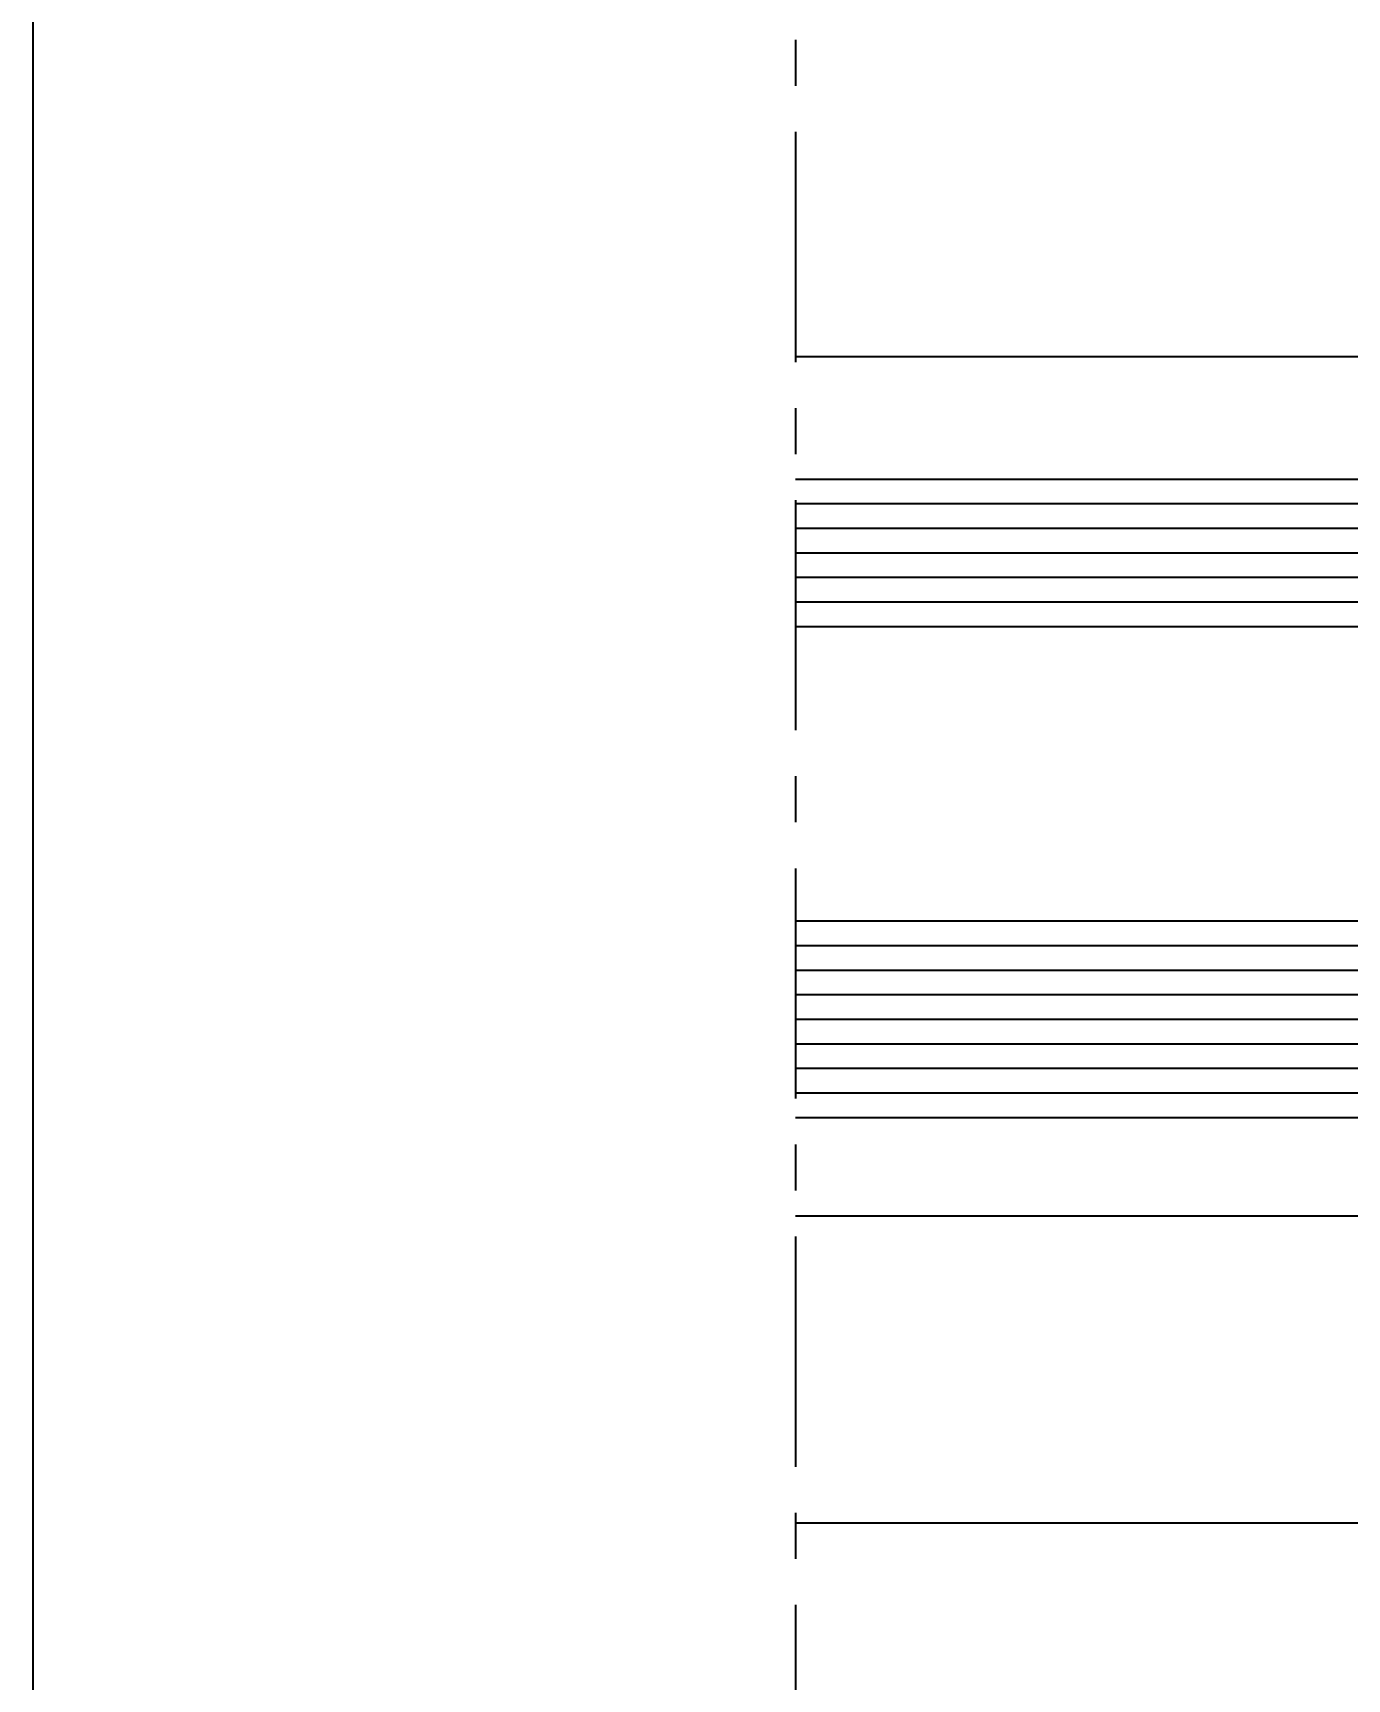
# Model space of a CAD drawing. Extents: x 0 to 4131, y -1600 to 527.
# Drawn here: x 690 to 743.5, y -268.4 to -201.3 of the extents above; entities that cross this region are included whole.
import ezdxf

# ---------------------------------------------------------------- set-up
doc = ezdxf.new("R2010")
doc.units = 0
doc.header["$LTSCALE"] = 7.5
doc.header["$MEASUREMENT"] = 0
doc.linetypes.add('CENTER', pattern=[2, 1.25, -0.25, 0.25, -0.25])
doc.layers.get('0').update_dxf_attribs({"linetype": 'CONTINUOUS'})
doc.layers.get('DEFPOINTS').update_dxf_attribs({"linetype": 'CONTINUOUS'})
for name, color, linetype in [('ASSI', 1, 'CENTER'), ('FINE', 7, 'CONTINUOUS'), ('MARCHIO', 7, 'CONTINUOUS'), ('QUOTE', 254, 'CONTINUOUS'), ('TRATTEGGI', 140, 'CONTINUOUS'), ('VETRO', 6, 'CONTINUOUS')]:
    doc.layers.add(name, color=color, linetype=linetype)
doc.styles.get("Standard").update_dxf_attribs({"font": 'romans.shx'})
doc.dimstyles.new('FRECCIA_1-1', dxfattribs={"dimtxt": 2, "dimasz": 2.5, "dimexe": 1.5, "dimexo": 1.5, "dimgap": 1, "dimtad": 3, "dimdsep": 46, "dimtxsty": 'Standard', "dimcen": 0, "dimclrt": 2, "dimaunit": 1, "dimadec": 0, "dimazin": 0, "dimtfac": 0.7, "dimtmove": 0, "dimatfit": 3, "dimfxl": 1, "dimtolj": 2, "dimarcsym": 0})
doc.dimstyles.new('SCALA_1-1$0', dxfattribs={"dimtxt": 2, "dimasz": 1, "dimexe": 1.5, "dimexo": 1.5, "dimgap": 1, "dimtad": 3, "dimdsep": 46, "dimtxsty": 'Standard', "dimblk1": 'PUNTO', "dimblk2": 'PUNTO', "dimsah": 1, "dimcen": 0.09, "dimclrt": 2, "dimadec": 0, "dimazin": 0, "dimtfac": 0.7, "dimtmove": 0, "dimatfit": 3, "dimldrblk": 'PUNTO', "dimfxl": 1, "dimtolj": 2, "dimarcsym": 0})

# ---------------------------------------------------------------- blocks, each defined once
blk = doc.blocks.new('PUNTO')
blk.add_line((-1, 0), (1, 0))
at = {"const_width": 0.35}
blk.add_lwpolyline([(-0.1750000000000114, 0, 1), (0.1750000000000114, 0, 1)], format="xyb", close=True, dxfattribs=at)
blk = doc.blocks.new('*D194')
at = {"layer": 'DEFPOINTS', "color": 0, "transparency": 16777216}
for p in [(721.0636724934895, -245.5325072467886), (780.0636724934895, -274.5344430951399), (721.0636724934895, -284.5344430951399)]:
    blk.add_point(p, dxfattribs=at)
at = {"layer": 'QUOTE', "color": 0, "lineweight": -2, "transparency": 16777216}
for p, q in [((780.0636724934895, -276.0344430951399), (780.0636724934895, -286.0344430951399)), ((779.0636724934895, -284.5344430951399), (721.0636724934895, -284.5344430951399))]:
    blk.add_line(p, q, dxfattribs=at)
blk.add_blockref('PUNTO', (780.0636724934895, -284.5344430951399), dxfattribs=at)
at = {"layer": 'QUOTE', "color": 2, "transparency": 16777216, "insert": (750.0636724934895, -282.5344430951399), "char_height": 2, "attachment_point": 5}
blk.add_mtext('\\A2;{\\Fromans.shx|c1;VETRO ML-22}', dxfattribs=at)
blk = doc.blocks.new('_None')
blk = doc.blocks.new('*D196')
at = {"layer": 'DEFPOINTS', "color": 0, "transparency": 16777216}
for p in [(721.0636724934894, -262.0373360986933), (791.0636724934895, -284.5344430951399), (721.0636724934894, -294.5344430951399)]:
    blk.add_point(p, dxfattribs=at)
at = {"layer": 'QUOTE', "color": 0, "lineweight": -2, "transparency": 16777216}
for p, q in [((791.0636724934895, -286.0344430951399), (791.0636724934895, -296.0344430951399)), ((788.5636724934895, -294.5344430951399), (721.0636724934894, -294.5344430951399))]:
    blk.add_line(p, q, dxfattribs=at)
at = {"layer": 'QUOTE', "color": 0, "transparency": 16777216}
blk.add_solid([(788.5636724934895, -294.1177764284732), (788.5636724934895, -294.9511097618065), (791.0636724934895, -294.5344430951399)], dxfattribs=at)
at = {"layer": 'QUOTE', "color": 2, "transparency": 16777216, "insert": (754.8136724934895, -292.5344430951399), "char_height": 2, "attachment_point": 5}
blk.add_mtext('\\A2;ML', dxfattribs=at)

msp = doc.modelspace()

# ---------------------------------------------------------------- linework, layer by layer
at = {"layer": 'ASSI'}
msp.add_line((721.0636724934894, -100.3761901098091), (721.0636724934894, -269.560286289438), dxfattribs=at)
at = {"layer": 'FINE'}
for p, q in [((766.0643158192603, -214.5325072467884), (721.0636724934895, -214.5325072467884)), ((721.0636724934894, -249.5373360986933), (763.010042182699, -249.5373360986933))]:
    msp.add_line(p, q, dxfattribs=at)
msp.add_lwpolyline([(721.0636724934894, -262.0373360986933), (765.0636724934895, -262.0373360986933), (765.0636724934895, -249.5373360986933)], dxfattribs=at)
at = {"layer": 'MARCHIO'}
msp.add_lwpolyline([(690, -320), (900, -320), (900, -23), (690, -23)], close=True, dxfattribs=at)
at = {"layer": 'TRATTEGGI'}
for p, q in [((780.0636724934895, -220.5325072467884), (721.0636724934895, -220.5325072467884)), ((780.0636724934895, -221.5325072467884), (721.0636724934895, -221.5325072467884)), ((780.0636724934895, -222.5325072467884), (721.0636724934895, -222.5325072467884)), ((780.0636724934895, -223.5325072467884), (721.0636724934895, -223.5325072467884)), ((780.0636724934895, -224.5325072467884), (721.0636724934895, -224.5325072467884)), ((780.0636724934895, -238.5325072467886), (721.0636724934895, -238.5325072467886)), ((780.0636724934895, -239.5325072467886), (721.0636724934895, -239.5325072467886)), ((780.0636724934895, -240.5325072467886), (721.0636724934895, -240.5325072467886)), ((780.0636724934895, -241.5325072467886), (721.0636724934895, -241.5325072467886)), ((780.0636724934895, -242.5325072467886), (721.0636724934895, -242.5325072467886)), ((780.0636724934895, -243.5325072467883), (721.0636724934895, -243.5325072467886)), ((780.0636724934895, -244.5325072467883), (721.0636724934895, -244.5325072467886))]:
    msp.add_line(p, q, dxfattribs=at)
at = {"layer": 'VETRO'}
for p, q in [((780.0636724934895, -225.5325072467884), (721.0636724934895, -225.5325072467884)), ((780.0636724934895, -237.5325072467886), (721.0636724934895, -237.5325072467886))]:
    msp.add_line(p, q, dxfattribs=at)
msp.add_lwpolyline([(721.0636724934895, -245.5325072467886), (779.0636724934894, -245.5325072467883), (780.0636724934894, -244.5325072467883), (780.0636724934895, -220.5325072467884), (779.0636724934895, -219.5325072467884), (721.0636724934895, -219.5325072467884)], dxfattribs=at)

# ---------------------------------------------------------------- dimensions: what is measured, and where the dimension line sits
at = {"layer": 'QUOTE'}
for base, p1, p2, text, dimstyle, override, picture, middle in [((721.0636724934895, -284.5344430951399), (780.0636724934895, -274.5344430951399), (721.0636724934895, -245.5325072467886), '{\\Fromans.shx|c1;VETRO ML-22}', 'SCALA_1-1$0', {"dimblk2": 'None', "dimse2": 1}, '*D194', (750.0636724934895, -282.5344430951399)), ((721.0636724934894, -294.5344430951399), (791.0636724934895, -284.5344430951399), (721.0636724934894, -262.0373360986933), 'ML', 'FRECCIA_1-1', {"dimblk2": 'None', "dimsah": 1, "dimse2": 1}, '*D196', (754.8136724934895, -292.5344430951399))]:
    dim = msp.add_linear_dim(base=base, p1=p1, p2=p2, text=text, dimstyle=dimstyle, override=override, dxfattribs=at)
    dim.commit()
    dim.dimension.update_dxf_attribs({"geometry": picture, "text_midpoint": middle})

doc.saveas('drawing.dxf')
